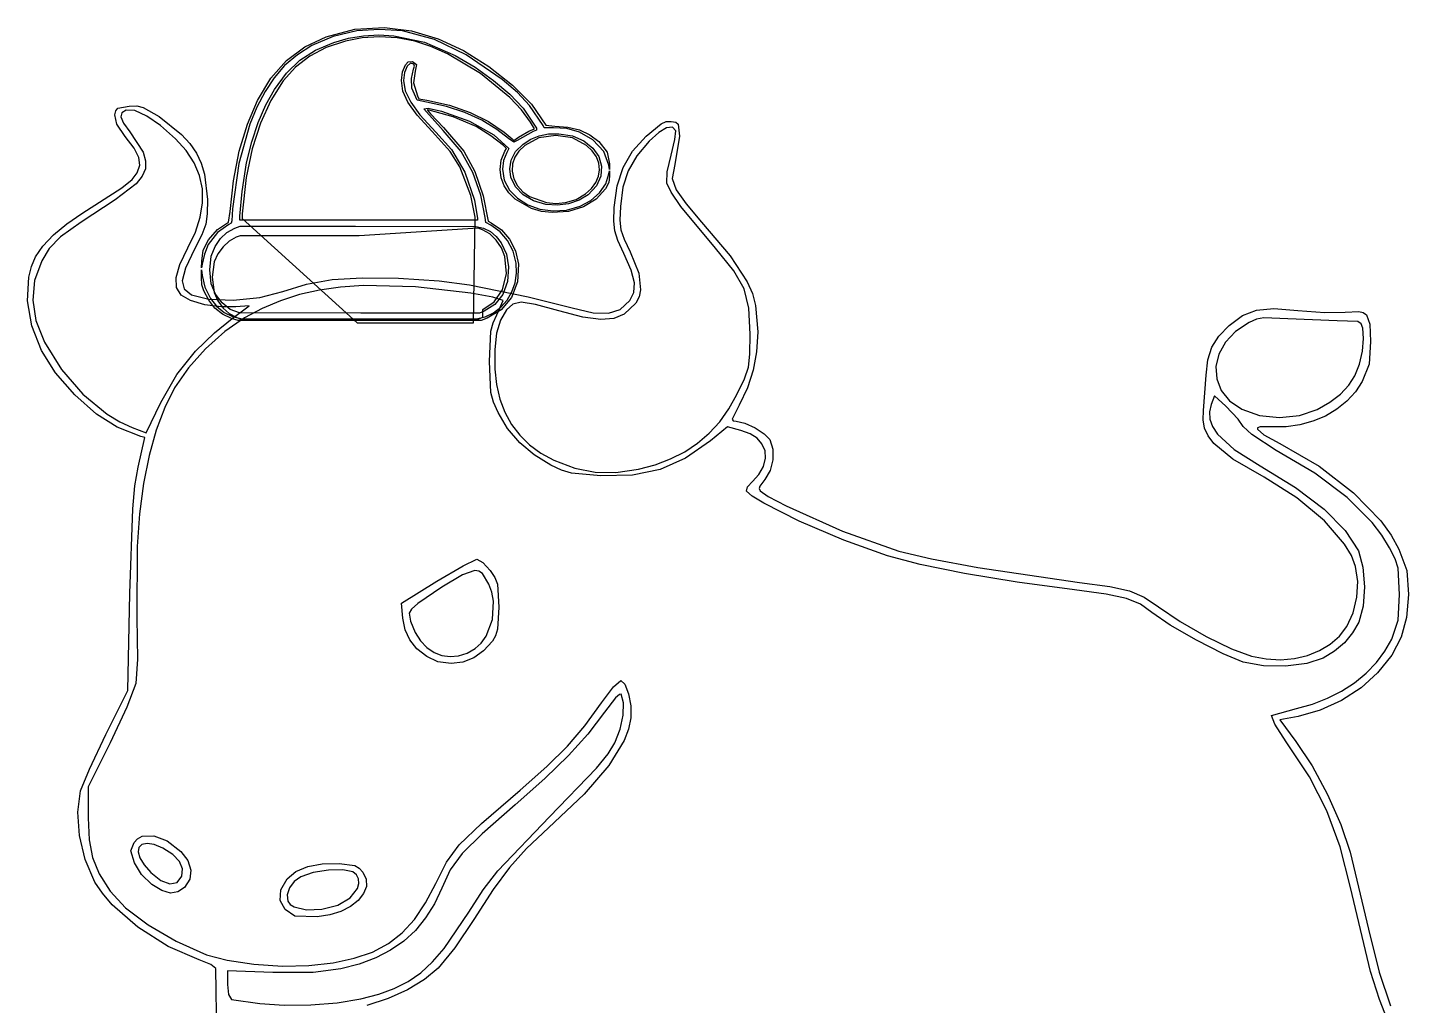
# Model space of a CAD drawing. Extents: x 8 to 137, y 0 to 151.
# Drawn here: x 7.6 to 134.7, y 61.4 to 151.4 of the extents above; entities that cross this region are included whole.
import ezdxf

# ---------------------------------------------------------------- set-up
doc = ezdxf.new("R2010")
doc.units = 0

msp = doc.modelspace()

# ---------------------------------------------------------------- linework, layer by layer
at = {"layer": 'Image'}
for p, q in [((37.689933, 151.2308), (40.432328, 151.382989)), ((40.432328, 151.382989), (42.895939, 151.102729)), ((33.085365, 149.601637), (35.060098, 150.5299)), ((35.703421, 150.561477), (33.7389, 149.750122)), ((36.817965, 150.138368), (35.055018, 149.549656)), ((35.060098, 150.5299), (37.689933, 151.2308)), ((37.86862, 151.096162), (35.703421, 150.561477)), ((35.740757, 150.01235), (37.111086, 150.399887)), ((38.370824, 150.449252), (36.817965, 150.138368)), ((37.111086, 150.399887), (38.495364, 150.633787)), ((39.967852, 151.207314), (37.86862, 151.096162)), ((39.958115, 150.538582), (38.370824, 150.449252)), ((38.495364, 150.633787), (39.890442, 150.714382)), ((39.890442, 150.714382), (41.293168, 150.642006)), ((41.596661, 150.444818), (39.958115, 150.538582)), ((42.06335, 151.0931), (39.967852, 151.207314)), ((41.293168, 150.642006), (44.108967, 150.039677)), ((43.206625, 150.126675), (41.596661, 150.444818)), ((45.036816, 150.290811), (42.06335, 151.0931)), ((42.895939, 151.102729), (45.350438, 150.365389)), ((44.682068, 149.647075), (43.206625, 150.126675)), ((47.9493, 148.887), (45.036816, 150.290811)), ((45.350438, 150.365389), (47.681765, 149.266462)), ((32.409449, 148.89344), (31.22335, 147.888532)), ((31.40121, 148.345865), (33.085365, 149.601637)), ((33.7389, 149.750122), (32.409449, 148.89344)), ((32.628735, 148.375466), (34.056714, 149.299001)), ((35.055018, 149.549656), (33.531745, 148.755204)), ((34.056714, 149.299001), (35.740757, 150.01235)), ((44.108967, 150.039677), (46.917557, 148.82947)), ((46.218159, 148.968082), (44.682068, 149.647075)), ((49.270321, 147.152814), (46.218159, 148.968082)), ((46.917557, 148.82947), (48.75552, 147.735553)), ((47.681765, 149.266462), (50.037581, 147.79402)), ((51.2632, 146.61025), (47.9493, 148.887)), ((29.960712, 146.7193), (31.40121, 148.345865)), ((31.22335, 147.888532), (30.269774, 146.772833)), ((32.218239, 147.73589), (31.084595, 146.472588)), ((31.393141, 147.19136), (32.628735, 148.375466)), ((33.531745, 148.755204), (32.218239, 147.73589)), ((42.067491, 147.300214), (42.339595, 147.962083)), ((42.502892, 147.82729), (42.272361, 147.262384)), ((42.339595, 147.962083), (42.609613, 148.245855)), ((42.807804, 148.108981), (42.502892, 147.82729)), ((42.609613, 148.245855), (42.985491, 148.274223)), ((43.122273, 148.004964), (42.807804, 148.108981)), ((42.897533, 146.71022), (43.082531, 147.559689)), ((42.985491, 148.274223), (43.367554, 148.00398)), ((43.082531, 147.559689), (43.188177, 147.850632)), ((43.188177, 147.850632), (43.122273, 148.004964)), ((43.367554, 148.00398), (43.236719, 147.362976)), ((48.75552, 147.735553), (50.456713, 146.526712)), ((50.037581, 147.79402), (52.201843, 146.099438)), ((28.716948, 144.67866), (29.960712, 146.7193)), ((30.269774, 146.772833), (29.415225, 145.499193)), ((31.084595, 146.472588), (29.94272, 144.685616)), ((30.286257, 145.6963), (31.393141, 147.19136)), ((41.990523, 146.511573), (42.067491, 147.300214)), ((42.118116, 145.522014), (41.990523, 146.511573)), ((42.272361, 147.262384), (42.181033, 146.516754)), ((42.181033, 146.516754), (42.320925, 145.568352)), ((42.944818, 145.814349), (42.897533, 146.71022)), ((43.236719, 147.362976), (43.091836, 146.303528)), ((43.091836, 146.303528), (43.448402, 145.112366)), ((51.959185, 144.962679), (49.270321, 147.152814)), ((50.456713, 146.526712), (51.958416, 145.25159)), ((52.657566, 145.402594), (51.2632, 146.61025)), ((29.415225, 145.499193), (28.660813, 144.070662)), ((29.485527, 144.265556), (30.286257, 145.6963)), ((42.565891, 144.516055), (42.118116, 145.522014)), ((42.320925, 145.568352), (42.831936, 144.534564)), ((43.419611, 144.697419), (42.944818, 145.814349)), ((43.448402, 145.112366), (43.590004, 144.831541)), ((51.958416, 145.25159), (53.197907, 143.95883)), ((52.201843, 146.099438), (53.958508, 144.334089)), ((53.7791, 144.227), (52.657566, 145.402594)), ((15.5783, 143.343), (15.662807, 143.733524)), ((15.662807, 143.733524), (15.857709, 143.966909)), ((15.857709, 143.966909), (16.90439, 144.163874)), ((16.635, 143.787), (16.219784, 143.550125)), ((17.432233, 143.740875), (16.635, 143.787)), ((16.90439, 144.163874), (17.596765, 144.170422)), ((18.522163, 143.2485), (17.432233, 143.740875)), ((17.596765, 144.170422), (18.194031, 144.046085)), ((18.194031, 144.046085), (19.65132, 143.215548)), ((27.792274, 142.511862), (28.716948, 144.67866)), ((28.660813, 144.070662), (28.007647, 142.490287)), ((28.783981, 142.64539), (29.485527, 144.265556)), ((29.94272, 144.685616), (28.99141, 142.597568)), ((43.426858, 143.338507), (42.565891, 144.516055)), ((42.831936, 144.534564), (43.674542, 143.361994)), ((44.301775, 144.535269), (43.419611, 144.697419)), ((43.590004, 144.831541), (44.32294, 144.703492)), ((44.054768, 143.908954), (44.434845, 143.962709)), ((45.821478, 141.921154), (44.054768, 143.908954)), ((46.114134, 144.129346), (44.301775, 144.535269)), ((44.32294, 144.703492), (46.403394, 144.232125)), ((44.548147, 143.782201), (44.340863, 143.820745)), ((44.340863, 143.820745), (44.652938, 143.459685)), ((44.434845, 143.962709), (45.666488, 143.690831)), ((46.754037, 143.1706), (44.548147, 143.782201)), ((47.814333, 143.568126), (46.114134, 144.129346)), ((46.403394, 144.232125), (48.296382, 143.580699)), ((53.041154, 143.815101), (51.959185, 144.962679)), ((53.880825, 142.679485), (53.041154, 143.815101)), ((53.197907, 143.95883), (54.421207, 142.12071)), ((55.038173, 142.371797), (53.7791, 144.227)), ((53.958508, 144.334089), (55.265328, 142.396329)), ((15.760438, 142.49), (15.5783, 143.343)), ((16.5269, 141.373), (15.760438, 142.49)), ((16.219784, 143.550125), (16.13155, 143.17075)), ((16.13155, 143.17075), (16.378641, 142.599)), ((16.378641, 142.599), (16.9694, 141.785)), ((19.804111, 142.368375), (18.522163, 143.2485)), ((19.65132, 143.215548), (21.734344, 141.549353)), ((28.007647, 142.490287), (27.009491, 138.886203)), ((27.048397, 140.00806), (27.792274, 142.511862)), ((28.190736, 140.859782), (28.783981, 142.64539)), ((28.99141, 142.597568), (28.236345, 140.223297)), ((44.794033, 141.834183), (43.426858, 143.338507)), ((43.674542, 143.361994), (45.154156, 141.757104)), ((44.652938, 143.459685), (45.861208, 142.179345)), ((45.666488, 143.690831), (48.257176, 142.779615)), ((48.876077, 142.277331), (46.754037, 143.1706)), ((49.37568, 142.861981), (47.814333, 143.568126)), ((48.257176, 142.779615), (50.492748, 141.514021)), ((48.296382, 143.580699), (49.983102, 142.756958)), ((50.771485, 142.021279), (49.37568, 142.861981)), ((49.983102, 142.756958), (51.44475, 141.768652)), ((54.223869, 142.071579), (53.880825, 142.679485)), ((64.519307, 141.398825), (65.890358, 142.52658)), ((65.890358, 142.52658), (66.371832, 142.730043)), ((66.371832, 142.730043), (66.818737, 142.752985)), ((66.818737, 142.752985), (67.242214, 142.671619)), ((67.242214, 142.671619), (67.472253, 142.484784)), ((67.472253, 142.484784), (67.575038, 141.393945)), ((17.365478, 140.280625), (16.5269, 141.373)), ((16.9694, 141.785), (18.186323, 139.915188)), ((21.1774, 141.159), (19.804111, 142.368375)), ((22.15153, 140.068945), (21.1774, 141.159)), ((21.734344, 141.549353), (22.500193, 140.712014)), ((46.476336, 139.983354), (44.794033, 141.834183)), ((45.154156, 141.757104), (46.602646, 140.172884)), ((47.489923, 139.984224), (45.821478, 141.921154)), ((45.861208, 142.179345), (47.729888, 140.019995)), ((50.223215, 141.431362), (48.876077, 142.277331)), ((51.364137, 140.526831), (50.223215, 141.431362)), ((50.492748, 141.514021), (51.872678, 140.269561)), ((51.838085, 141.182446), (50.771485, 142.021279)), ((51.44475, 141.768652), (52.170563, 141.157744)), ((52.319897, 140.82894), (51.838085, 141.182446)), ((52.170563, 141.157744), (52.32861, 140.998396)), ((52.32861, 140.998396), (52.765193, 141.313269)), ((54.10951, 141.813302), (52.65179, 141.006938)), ((52.765193, 141.313269), (53.69884, 141.841441)), ((54.645763, 141.239432), (53.337006, 140.535064)), ((53.69884, 141.841441), (54.223869, 142.071579)), ((53.906629, 141.125405), (54.669358, 141.434094)), ((54.40546, 141.953423), (54.10951, 141.813302)), ((54.421207, 142.12071), (54.40546, 141.953423)), ((56.187266, 141.464569), (54.645763, 141.239432)), ((54.669358, 141.434094), (55.513508, 141.596152)), ((55.124432, 142.162043), (55.038173, 142.371797)), ((55.987735, 142.170707), (55.124432, 142.162043)), ((55.265328, 142.396329), (56.101699, 142.322999)), ((55.513508, 141.596152), (56.465663, 141.619367)), ((57.219857, 142.10111), (55.987735, 142.170707)), ((56.101699, 142.322999), (57.3041, 142.235046)), ((57.727632, 141.239789), (56.187266, 141.464569)), ((56.465663, 141.619367), (57.729259, 141.415746)), ((58.362995, 141.759648), (57.219857, 142.10111)), ((57.3041, 142.235046), (58.374888, 141.969841)), ((59.033656, 140.53808), (57.727632, 141.239789)), ((57.729259, 141.415746), (58.782463, 140.958744)), ((59.617525, 141.060891), (58.362995, 141.759648)), ((58.374888, 141.969841), (59.319794, 141.525368)), ((59.319794, 141.525368), (60.144549, 140.899609)), ((63.263752, 140.005076), (64.519307, 141.398825)), ((65.685257, 141.721318), (64.803083, 140.929073)), ((66.402657, 142.15173), (65.685257, 141.721318)), ((66.9301, 142.210416), (66.402657, 142.15173)), ((67.242403, 141.88748), (66.9301, 142.210416)), ((67.575038, 141.393945), (67.161854, 138.776385)), ((67.171653, 141.084864), (67.242403, 141.88748)), ((17.804775, 139.4395), (17.365478, 140.280625)), ((18.186323, 139.915188), (18.420722, 139.124867)), ((22.88753, 138.936375), (22.15153, 140.068945)), ((22.500193, 140.712014), (23.099926, 139.84153)), ((26.514118, 137.285033), (27.048397, 140.00806)), ((28.236345, 140.223297), (27.683205, 137.577658)), ((27.714907, 138.93271), (28.190736, 140.859782)), ((47.345203, 138.565763), (46.476336, 139.983354)), ((46.602646, 140.172884), (47.814589, 138.07057)), ((48.559238, 138.037094), (47.489923, 139.984224)), ((47.729888, 140.019995), (48.747882, 138.138077)), ((51.178677, 139.194265), (51.496954, 139.997186)), ((51.642346, 140.253233), (51.364137, 140.526831)), ((51.691771, 139.902459), (51.374867, 139.165456)), ((51.496954, 139.997186), (51.642346, 140.253233)), ((51.872678, 140.269561), (51.691771, 139.902459)), ((52.092313, 139.186353), (52.482023, 139.968643)), ((52.65179, 141.006938), (52.319897, 140.82894)), ((52.794809, 140.022859), (52.422679, 139.457866)), ((52.482023, 139.968643), (53.198733, 140.662293)), ((53.337006, 140.535064), (52.794809, 140.022859)), ((53.198733, 140.662293), (53.906629, 141.125405)), ((58.782463, 140.958744), (59.598443, 140.303859)), ((59.559289, 140.039247), (59.033656, 140.53808)), ((59.930814, 139.488781), (59.559289, 140.039247)), ((59.598443, 140.303859), (60.150366, 139.50659)), ((60.632321, 139.980064), (59.617525, 141.060891)), ((60.144549, 140.899609), (60.925288, 139.906555)), ((61.088205, 138.732081), (60.632321, 139.980064)), ((60.925288, 139.906555), (61.155619, 138.852359)), ((62.38746, 138.516966), (63.263752, 140.005076)), ((64.803083, 140.929073), (63.64633, 139.581231)), ((66.813434, 139.65056), (67.171653, 141.084864)), ((17.6485, 138.025), (17.885534, 138.728125)), ((17.885534, 138.728125), (17.804775, 139.4395)), ((18.420722, 139.124867), (18.397862, 138.3945)), ((23.385636, 137.75918), (22.88753, 138.936375)), ((23.099926, 139.84153), (23.546787, 138.915163)), ((23.546787, 138.915163), (23.85402, 137.910175)), ((27.009491, 138.886203), (26.42963, 134.711332)), ((27.30028, 136.303585), (27.714907, 138.93271)), ((51.061389, 138.329876), (51.178677, 139.194265)), ((51.374867, 139.165456), (51.272369, 138.358599)), ((51.954142, 138.399487), (52.092313, 139.186353)), ((52.219977, 138.838772), (52.186066, 138.164264)), ((52.422679, 139.457866), (52.219977, 138.838772)), ((60.148587, 138.904325), (59.930814, 139.488781)), ((60.212965, 138.303526), (60.148587, 138.904325)), ((60.150366, 139.50659), (60.411398, 138.622436)), ((60.411398, 138.622436), (60.354706, 137.706895)), ((61.1456, 138.329897), (61.088205, 138.732081)), ((61.155619, 138.852359), (61.1456, 138.329897)), ((63.64633, 139.581231), (62.853609, 138.209208)), ((66.465832, 138.115621), (66.813434, 139.65056)), ((67.161854, 138.776385), (66.911485, 137.48785)), ((16.239825, 136.62475), (17.166266, 137.398844)), ((17.166266, 137.398844), (17.6485, 138.025)), ((18.111833, 137.696758), (17.55672, 137.004312)), ((18.397862, 138.3945), (18.111833, 137.696758)), ((23.646088, 136.53525), (23.385636, 137.75918)), ((23.85402, 137.910175), (24.10258, 135.573378)), ((27.683205, 137.577658), (27.313603, 134.235778)), ((48.360343, 135.945063), (47.345203, 138.565763)), ((47.814589, 138.07057), (48.696606, 135.514154)), ((49.278377, 135.957283), (48.559238, 138.037094)), ((48.747882, 138.138077), (49.512588, 135.888045)), ((51.156328, 137.554921), (51.061389, 138.329876)), ((51.429722, 136.830974), (51.156328, 137.554921)), ((51.272369, 138.358599), (51.441666, 137.337145)), ((52.05215, 137.605553), (51.954142, 138.399487)), ((52.471123, 136.73853), (52.05215, 137.605553)), ((52.186066, 138.164264), (52.337744, 137.464924)), ((52.337744, 137.464924), (52.671766, 136.832917)), ((59.882965, 137.123478), (60.124305, 137.704029)), ((60.354706, 137.706895), (59.953459, 136.815465)), ((60.124305, 137.704029), (60.212965, 138.303526)), ((60.795226, 137.01644), (61.090939, 137.933949)), ((61.141166, 137.720836), (61.084443, 137.117066)), ((61.090939, 137.933949), (61.143049, 138.189208)), ((61.143049, 138.189208), (61.141166, 137.720836)), ((61.843402, 136.829344), (62.38746, 138.516966)), ((62.853609, 138.209208), (62.37172, 136.692427)), ((66.42375, 137.07615), (66.465832, 138.115621)), ((66.911485, 137.48785), (67.290598, 136.454375)), ((12.5561, 134.266), (16.239825, 136.62475)), ((17.55672, 137.004312), (15.6156, 135.526)), ((23.669122, 135.262477), (23.646088, 136.53525)), ((26.218238, 134.46056), (26.514118, 137.285033)), ((27.0914, 134.036), (27.30028, 136.303585)), ((51.864438, 136.172236), (51.429722, 136.830974)), ((51.441666, 137.337145), (51.927838, 136.433157)), ((52.443341, 135.592911), (51.864438, 136.172236)), ((51.927838, 136.433157), (52.676079, 135.672801)), ((53.187831, 136.002325), (52.471123, 136.73853)), ((52.671766, 136.832917), (53.162888, 136.28306)), ((53.162888, 136.28306), (53.785869, 135.830171)), ((58.0595, 135.57691), (58.94367, 136.0898)), ((58.94367, 136.0898), (59.489301, 136.57952)), ((59.953459, 136.815465), (59.180823, 136.003647)), ((59.430988, 135.482077), (60.230635, 136.18647)), ((59.489301, 136.57952), (59.882965, 137.123478)), ((60.766889, 136.544266), (59.906936, 135.581748)), ((60.230635, 136.18647), (60.795226, 137.01644)), ((61.084443, 137.117066), (60.766889, 136.544266)), ((61.584547, 134.837055), (61.843402, 136.829344)), ((62.37172, 136.692427), (62.147463, 134.910313)), ((66.828449, 136.23562), (66.42375, 137.07615)), ((67.725456, 134.934148), (66.828449, 136.23562)), ((67.290598, 136.454375), (68.190013, 135.179049)), ((15.6156, 135.526), (12.47075, 133.486031)), ((23.454977, 133.93875), (23.669122, 135.262477)), ((24.10258, 135.573378), (24.090377, 134.245399)), ((48.775, 133.941133), (48.360343, 135.945063)), ((48.696606, 135.514154), (48.99634, 133.809234)), ((49.699218, 133.899244), (49.278377, 135.957283)), ((49.512588, 135.888045), (49.955073, 133.581895)), ((53.965171, 134.729311), (52.443341, 135.592911)), ((52.676079, 135.672801), (53.631583, 135.082243)), ((54.139997, 135.4452), (53.187831, 136.002325)), ((53.631583, 135.082243), (54.739543, 134.687648)), ((53.785869, 135.830171), (55.326434, 135.274572)), ((55.26534, 135.115423), (54.139997, 135.4452)), ((55.265343, 135.11543), (55.26534, 135.115423)), ((56.33776, 135.040398), (55.265343, 135.11543)), ((55.326434, 135.274572), (56.193532, 135.201497)), ((56.193532, 135.201497), (57.091516, 135.284664)), ((57.376315, 135.16989), (56.33776, 135.040398)), ((57.09151, 135.284656), (58.0595, 135.57691)), ((57.091516, 135.284664), (57.09151, 135.284656)), ((57.193612, 134.59101), (58.430109, 134.941299)), ((58.338255, 135.494206), (57.376315, 135.16989)), ((58.752414, 134.873631), (57.377943, 134.453214)), ((59.180823, 136.003647), (58.338255, 135.494206)), ((58.430109, 134.941299), (59.430988, 135.482077)), ((59.906936, 135.581748), (58.752414, 134.873631)), ((61.5347, 133.576134), (61.584547, 134.837055)), ((62.147463, 134.910313), (62.102635, 133.671564)), ((70.89827, 131.07988), (67.725456, 134.934148)), ((68.190013, 135.179049), (69.615518, 133.481215)), ((11.176995, 133.336766), (12.5561, 134.266)), ((23.00389, 132.561961), (23.454977, 133.93875)), ((24.090377, 134.245399), (23.952861, 133.280718)), ((26.040588, 133.46813), (26.218238, 134.46056)), ((26.353777, 133.587182), (26.305096, 133.396052)), ((26.42963, 134.711332), (26.353777, 133.587182)), ((27.0914, 133.647), (27.0914, 134.036)), ((38.0438, 133.647), (27.0914, 133.647)), ((27.313603, 134.235778), (27.312643, 133.819231)), ((27.312643, 133.819231), (37.8965, 124.222)), ((48.9963, 133.647), (38.0438, 133.647)), ((48.6277, 124.222), (48.775, 133.941133)), ((48.99634, 133.809234), (48.9963, 133.647)), ((49.751115, 133.432995), (49.699218, 133.899244)), ((49.955073, 133.581895), (50.231653, 133.411757)), ((54.87383, 134.473441), (53.965171, 134.729311)), ((54.739543, 134.687648), (55.945155, 134.515181)), ((55.858139, 134.353796), (54.87383, 134.473441)), ((57.377943, 134.453214), (55.858139, 134.353796)), ((55.945155, 134.515181), (57.193612, 134.59101)), ((61.619781, 132.67061), (61.5347, 133.576134)), ((62.102635, 133.671564), (62.19061, 132.779132)), ((8.945408, 131.262672), (9.942714, 132.307125)), ((9.942714, 132.307125), (11.176995, 133.336766)), ((12.47075, 133.486031), (10.587501, 132.11375)), ((22.3161, 131.13), (23.00389, 132.561961)), ((23.597203, 132.316202), (22.93057, 130.988718)), ((23.952861, 133.280718), (23.597203, 132.316202)), ((25.031824, 132.512219), (24.1894, 131.42801)), ((24.204148, 131.85986), (25.033377, 132.795173)), ((26.0772, 133.25914), (25.031824, 132.512219)), ((25.033377, 132.795173), (26.040588, 133.46813)), ((25.300071, 131.974164), (25.913351, 132.536221)), ((25.913351, 132.536221), (26.648839, 132.922504)), ((26.305096, 133.396052), (26.0772, 133.25914)), ((26.648839, 132.922504), (27.1282, 133.101)), ((27.1282, 133.101), (37.7488, 133.118)), ((37.7488, 133.118), (48.8355, 133.078091)), ((49.033096, 132.928997), (38.0807, 132.228)), ((48.8355, 133.078091), (49.547206, 132.917877)), ((49.445832, 132.771097), (49.033096, 132.928997)), ((50.115554, 132.395339), (49.445832, 132.771097)), ((49.547206, 132.917877), (50.16745, 132.616383)), ((50.220103, 133.192793), (49.751115, 133.432995)), ((50.707238, 131.830047), (50.115554, 132.395339)), ((50.16745, 132.616383), (50.704879, 132.168008)), ((51.067695, 132.60141), (50.220103, 133.192793)), ((50.231653, 133.411757), (51.182046, 132.781972)), ((51.756192, 131.795678), (51.067695, 132.60141)), ((51.182046, 132.781972), (51.94472, 131.901247)), ((61.91016, 131.784713), (61.619781, 132.67061)), ((62.19061, 132.779132), (62.481077, 131.908328)), ((69.615518, 133.481215), (72.255912, 130.382528)), ((8.27723, 130.289), (8.945408, 131.262672)), ((9.52891, 131.047094), (8.85803, 129.924)), ((10.587501, 132.11375), (9.52891, 131.047094)), ((21.568677, 129.592203), (22.3161, 131.13)), ((22.93057, 130.988718), (22.090886, 129.241204)), ((23.707677, 130.900166), (24.204148, 131.85986)), ((24.1894, 131.42801), (23.828155, 130.54692)), ((24.457819, 130.343534), (24.81342, 131.241535)), ((24.81342, 131.241535), (25.300071, 131.974164)), ((25.551779, 131.221706), (25.072659, 130.568264)), ((26.124635, 131.739813), (25.551779, 131.221706)), ((26.759431, 132.087177), (26.124635, 131.739813)), ((27.1282, 132.228), (26.759431, 132.087177)), ((38.0807, 132.228), (27.1282, 132.228)), ((50.704879, 132.168008), (51.16814, 131.567151)), ((51.184478, 131.1187), (50.707238, 131.830047)), ((51.16814, 131.567151), (51.668271, 130.529655)), ((51.510872, 130.304777), (51.184478, 131.1187)), ((52.257162, 130.818219), (51.756192, 131.795678)), ((51.94472, 131.901247), (52.480755, 130.828133)), ((62.47621, 130.582675), (61.91016, 131.784713)), ((62.481077, 131.908328), (63.043721, 130.734463)), ((72.588974, 129.012715), (70.89827, 131.07988)), ((7.904657, 129.394721), (8.27723, 130.289)), ((8.85803, 129.924), (8.199335, 128.111274)), ((23.576423, 129.282572), (23.582761, 129.884147)), ((23.582761, 129.884147), (23.5828, 129.884)), ((23.5828, 129.884), (23.707677, 130.900166)), ((23.828155, 130.54692), (23.623515, 129.60161)), ((24.338192, 129.084372), (24.457819, 130.343534)), ((24.719071, 129.814897), (24.541643, 128.408081)), ((25.072659, 130.568264), (24.719071, 129.814897)), ((51.655051, 128.758193), (51.510872, 130.304777)), ((51.668271, 130.529655), (51.853, 129.356251)), ((52.542173, 129.711653), (52.257162, 130.818219)), ((52.480755, 130.828133), (52.751233, 129.621187)), ((52.58236, 128.78822), (52.542173, 129.711653)), ((63.137258, 129.073595), (62.47621, 130.582675)), ((63.043721, 130.734463), (63.832847, 128.791185)), ((72.255912, 130.382528), (73.830665, 127.992277)), ((7.660252, 128.406891), (7.904657, 129.394721)), ((21.223188, 128.387125), (21.568677, 129.592203)), ((22.090886, 129.241204), (21.772726, 128.09059)), ((23.5617, 128.381), (23.57221, 129.07964)), ((23.57221, 129.07964), (23.628013, 128.562547)), ((23.623515, 129.60161), (23.576423, 129.282572)), ((23.628013, 128.562547), (23.871705, 127.492043)), ((24.458412, 127.815524), (24.338192, 129.084372)), ((51.286432, 127.246737), (51.655051, 128.758193)), ((51.853, 129.356251), (51.747463, 128.001736)), ((52.444592, 127.896944), (52.58236, 128.78822)), ((52.751233, 129.621187), (52.669317, 127.992642)), ((63.437846, 127.907756), (63.137258, 129.073595)), ((63.832847, 128.791185), (64.009493, 127.245093)), ((73.551256, 127.333332), (72.588974, 129.012715)), ((7.550903, 126.231625), (7.660252, 128.406891)), ((8.199335, 128.111274), (8.018129, 126.299688)), ((21.27158, 127.456734), (21.223188, 128.387125)), ((21.7058, 126.743), (21.27158, 127.456734)), ((21.772726, 128.09059), (21.962933, 127.341538)), ((21.962933, 127.341538), (22.648348, 126.798708)), ((23.587962, 127.711875), (23.5617, 128.381)), ((23.7682, 127.165), (23.587962, 127.711875)), ((23.871705, 127.492043), (24.380703, 126.466017)), ((24.869901, 126.841564), (24.458412, 127.815524)), ((24.541643, 128.408081), (24.718281, 126.999617)), ((31.044448, 127.082583), (33.243315, 127.7777)), ((34.419176, 127.225059), (32.579197, 126.809323)), ((33.243315, 127.7777), (35.603225, 128.196908)), ((36.381848, 127.500414), (34.419176, 127.225059)), ((35.603225, 128.196908), (38.353297, 128.366613)), ((38.493019, 127.640078), (36.381848, 127.500414)), ((38.353297, 128.366613), (41.722648, 128.313223)), ((43.264077, 127.53109), (38.493019, 127.640078)), ((41.722648, 128.313223), (45.466518, 128.063561)), ((48.374391, 126.940326), (43.264077, 127.53109)), ((45.466518, 128.063561), (48.259988, 127.721416)), ((48.259988, 127.721416), (53.647292, 126.599325)), ((50.514707, 126.136254), (51.286432, 127.246737)), ((51.747463, 128.001736), (51.310162, 126.82661)), ((52.669317, 127.992642), (52.125639, 126.552094)), ((52.146107, 127.061815), (52.444592, 127.896944)), ((63.388516, 126.998095), (63.437846, 127.907756)), ((64.009493, 127.245093), (63.865619, 126.594828)), ((73.983296, 125.549501), (73.551256, 127.333332)), ((73.830665, 127.992277), (74.296984, 126.909293)), ((7.939092, 123.925297), (7.550903, 126.231625)), ((8.018129, 126.299688), (8.316292, 124.430063)), ((22.559195, 126.258047), (21.7058, 126.743)), ((23.882513, 125.879125), (22.559195, 126.258047)), ((22.648348, 126.798708), (24.235909, 126.380421)), ((24.228778, 126.288875), (23.7682, 127.165)), ((24.8081, 125.5725), (24.228778, 126.288875)), ((24.235909, 126.380421), (26.491745, 126.299371)), ((24.380703, 126.466017), (24.953748, 125.738081)), ((24.718281, 126.999617), (25.074522, 126.226458)), ((25.470954, 126.037964), (24.869901, 126.841564)), ((25.074522, 126.226458), (25.5476, 125.573341)), ((26.213612, 125.454241), (25.470954, 126.037964)), ((26.491745, 126.299371), (28.924909, 126.538958)), ((28.924909, 126.538958), (31.044448, 127.082583)), ((30.836108, 126.248516), (29.164103, 125.537948)), ((32.579197, 126.809323), (30.836108, 126.248516)), ((50.388363, 126.572712), (48.374391, 126.940326)), ((49.475612, 125.427937), (50.514707, 126.136254)), ((50.577609, 125.896582), (49.58632, 125.277361)), ((51.344037, 126.26614), (50.388363, 126.572712)), ((51.310162, 126.82661), (50.577609, 125.896582)), ((50.779593, 124.95073), (51.344037, 126.26614)), ((51.135935, 125.655953), (51.704142, 126.306821)), ((52.125639, 126.552094), (51.17728, 125.398778)), ((52.227908, 125.938536), (51.668054, 125.411206)), ((51.704142, 126.306821), (52.146107, 127.061815)), ((53.005609, 126.101716), (52.227908, 125.938536)), ((54.317145, 125.894011), (53.005609, 126.101716)), ((53.647292, 126.599325), (57.708318, 125.590516)), ((62.123375, 125.453076), (62.999808, 126.257545)), ((63.565606, 126.012464), (62.493134, 125.009573)), ((62.999808, 126.257545), (63.388516, 126.998095)), ((63.865619, 126.594828), (63.565606, 126.012464)), ((74.296984, 126.909293), (74.591164, 125.819191)), ((25.371823, 125.669891), (23.882513, 125.879125)), ((25.504722, 125.017375), (24.8081, 125.5725)), ((24.953748, 125.738081), (25.643947, 125.173035)), ((26.7232, 125.694), (25.371823, 125.669891)), ((26.3172, 124.625), (25.504722, 125.017375)), ((25.5476, 125.573341), (26.116309, 125.063929)), ((25.643947, 125.173035), (26.435506, 124.781076)), ((27.537377, 124.67293), (25.719603, 123.413924)), ((26.116309, 125.063929), (26.759441, 124.721887)), ((27.049912, 125.139914), (26.213612, 125.454241)), ((26.9441, 124.439), (26.3172, 124.625)), ((26.3928, 124.617), (27.94, 125.772)), ((26.435506, 124.781076), (27.312633, 124.572407)), ((27.94, 125.772), (26.7232, 125.694)), ((26.759441, 124.721887), (27.201964, 124.557264)), ((27.049974, 125.14041), (27.049912, 125.139914)), ((38.228274, 125.106785), (27.049974, 125.14041)), ((29.164103, 125.537948), (27.537377, 124.67293)), ((49.180674, 125.115644), (38.228274, 125.106785)), ((48.846233, 124.567993), (49.689743, 124.762549)), ((49.106764, 124.586513), (49.475535, 124.726939)), ((49.58632, 125.277361), (49.180674, 125.115644)), ((49.881323, 124.631927), (49.328168, 124.425822)), ((49.475535, 124.726939), (49.475612, 125.427937)), ((49.689743, 124.762549), (50.458723, 125.133199)), ((51.17728, 125.398778), (49.881323, 124.631927)), ((50.414591, 124.217953), (50.779593, 124.95073)), ((50.458723, 125.133199), (51.135935, 125.655953)), ((51.668054, 125.411206), (51.104272, 124.452979)), ((56.478504, 125.308687), (54.317145, 125.894011)), ((58.698577, 124.739264), (56.478504, 125.308687)), ((57.708318, 125.590516), (59.638359, 125.139822)), ((60.336087, 124.504824), (58.698577, 124.739264)), ((59.638359, 125.139822), (61.056468, 125.087255)), ((61.056468, 125.087255), (62.123375, 125.453076)), ((62.493134, 125.009573), (61.548463, 124.597536)), ((74.08327, 123.16899), (73.983296, 125.549501)), ((74.591164, 125.819191), (74.7888, 123.372)), ((118.21514, 123.97099), (119.429182, 124.885796)), ((119.429182, 124.885796), (120.715892, 125.38384)), ((120.715892, 125.38384), (122.33473, 125.521929)), ((121.399003, 124.681277), (120.731066, 124.535811)), ((123.603617, 124.574157), (121.399003, 124.681277)), ((122.33473, 125.521929), (124.54515, 125.35687)), ((124.54515, 125.35687), (127.011516, 125.176055)), ((127.011516, 125.176055), (128.89982, 125.205383)), ((128.89982, 125.205383), (130.148363, 125.266624)), ((130.148363, 125.266624), (130.558894, 125.167107)), ((130.558894, 125.167107), (130.852231, 124.951306)), ((130.852231, 124.951306), (131.163229, 124.082275)), ((8.81473, 121.65), (7.939092, 123.925297)), ((8.316292, 124.430063), (9.095704, 122.44322)), ((25.719603, 123.413924), (23.948432, 121.829324)), ((24.760362, 123.292375), (26.3928, 124.617)), ((38.228168, 124.418916), (26.944068, 124.439131)), ((26.944068, 124.439131), (26.9441, 124.439)), ((27.201964, 124.557264), (38.154364, 124.571889)), ((27.312633, 124.572407), (48.846233, 124.567993)), ((37.8965, 124.222), (48.6277, 124.222)), ((38.154364, 124.571889), (49.106764, 124.586513)), ((49.328168, 124.425822), (38.228168, 124.418916)), ((50.0944, 120.65), (50.207716, 123.438874)), ((50.207716, 123.438874), (50.414591, 124.217953)), ((51.104272, 124.452979), (50.740077, 123.247106)), ((61.548463, 124.597536), (60.336087, 124.504824)), ((74.7888, 123.372), (74.686547, 121.554583)), ((117.247085, 122.969662), (118.21514, 123.97099)), ((118.789094, 123.407119), (117.861256, 122.424785)), ((120.040787, 124.227294), (118.789094, 123.407119)), ((120.731066, 124.535811), (120.040787, 124.227294)), ((128.169977, 124.39034), (123.603617, 124.574157)), ((130.063221, 124.34302), (128.169977, 124.39034)), ((130.36609, 124.132331), (130.063221, 124.34302)), ((130.511147, 123.71916), (130.36609, 124.132331)), ((130.593136, 122.783118), (130.511147, 123.71916)), ((131.163229, 124.082275), (131.23316, 122.482373)), ((9.095704, 122.44322), (10.657245, 119.908423)), ((23.0083, 121.604), (24.760362, 123.292375)), ((50.740077, 123.247106), (50.568129, 121.75666)), ((74.063671, 121.328689), (74.08327, 123.16899)), ((116.612011, 121.962417), (117.247085, 122.969662)), ((117.861256, 122.424785), (117.262059, 121.336482)), ((130.480609, 121.614285), (130.593136, 122.783118)), ((131.23316, 122.482373), (131.089739, 120.421549)), ((10.126257, 119.616118), (8.81473, 121.65)), ((21.280398, 119.468137), (23.0083, 121.604)), ((23.948432, 121.829324), (22.359556, 120.054784)), ((23.0083, 121.604), (23.0083, 121.604)), ((50.568129, 121.75666), (50.581084, 119.944716)), ((73.930788, 120.131866), (74.063671, 121.328689)), ((74.686547, 121.554583), (74.372873, 119.852005)), ((116.08573, 119.38026), (116.24615, 120.811776)), ((116.24615, 120.811776), (116.612011, 121.962417)), ((117.262059, 121.336482), (116.996289, 120.198403)), ((130.204862, 120.40439), (130.480609, 121.614285)), ((11.914159, 117.57694), (10.126257, 119.616118)), ((10.657245, 119.908423), (12.645248, 117.634876)), ((22.359556, 120.054784), (21.088667, 118.22596)), ((50.219103, 117.784803), (50.0944, 120.65)), ((50.581084, 119.944716), (50.735912, 118.521222)), ((73.573493, 119.065433), (73.930788, 120.131866)), ((74.372873, 119.852005), (73.837402, 118.223572)), ((116.996289, 120.198403), (117.068733, 119.066739)), ((129.79719, 119.34516), (130.204862, 120.40439)), ((131.089739, 120.421549), (130.456714, 118.805093)), ((19.822784, 116.868098), (21.280398, 119.468137)), ((50.735912, 118.521222), (51.045908, 117.197707)), ((72.88066, 117.6163), (73.573493, 119.065433)), ((115.841667, 116.13471), (116.08573, 119.38026)), ((117.068733, 119.066739), (117.484176, 117.997684)), ((128.460079, 117.656645), (129.236907, 118.477323)), ((129.236907, 118.477323), (129.79719, 119.34516)), ((130.456714, 118.805093), (129.842114, 117.853646)), ((13.901125, 115.812174), (11.914159, 117.57694)), ((12.645248, 117.634876), (14.880554, 115.796991)), ((21.088667, 118.22596), (20.177719, 116.425584)), ((50.455451, 116.898304), (50.219103, 117.784803)), ((51.045908, 117.197707), (51.50841, 115.978266)), ((72.138556, 116.295344), (72.88066, 117.6163)), ((73.837402, 118.223572), (73.06976, 116.62859)), ((116.860446, 117.495517), (116.559476, 116.703908)), ((117.904586, 116.532894), (116.860446, 117.495517)), ((117.484176, 117.997684), (118.247405, 117.047428)), ((118.247405, 117.047428), (119.363206, 116.272164)), ((127.484259, 116.898935), (128.460079, 117.656645)), ((129.05581, 116.999373), (128.123538, 116.255216)), ((129.842114, 117.853646), (129.05581, 116.999373)), ((15.809844, 114.601524), (13.901125, 115.812174)), ((14.880554, 115.796991), (16.034958, 115.095926)), ((18.474624, 114.079268), (19.822784, 116.868098)), ((20.177719, 116.425584), (19.397091, 114.347343)), ((50.879326, 115.947424), (50.455451, 116.898304)), ((51.756503, 114.486525), (50.879326, 115.947424)), ((51.50841, 115.978266), (52.120756, 114.866994)), ((71.287397, 115.108753), (72.138556, 116.295344)), ((73.06976, 116.62859), (72.443957, 115.357985)), ((115.816391, 115.295992), (115.841667, 116.13471)), ((116.559476, 116.703908), (116.397745, 116.023246)), ((116.397745, 116.023246), (116.435168, 115.345152)), ((119.050196, 115.348174), (117.904586, 116.532894)), ((119.363206, 116.272164), (121.008363, 115.696607)), ((124.699901, 115.668951), (126.326996, 116.21999)), ((126.326996, 116.21999), (126.327, 116.22)), ((126.327, 116.22), (127.484259, 116.898935)), ((128.123538, 116.255216), (127.071034, 115.634119)), ((17.991644, 113.736039), (15.809844, 114.601524)), ((16.034958, 115.095926), (17.184004, 114.56918)), ((17.184004, 114.56918), (18.474624, 114.079268)), ((52.870091, 113.181108), (51.756503, 114.486525)), ((52.120756, 114.866994), (52.880286, 113.867984)), ((70.325869, 114.055532), (71.287397, 115.108753)), ((72.005266, 114.645028), (70.432006, 113.363458)), ((73.241796, 114.298823), (72.005266, 114.645028)), ((72.443957, 115.357985), (72.517515, 115.179767)), ((72.517515, 115.179767), (72.822074, 115.14692)), ((72.822074, 115.14692), (73.607997, 114.974829)), ((73.607997, 114.974829), (74.549745, 114.548369)), ((74.549745, 114.548369), (75.3992, 114.002259)), ((115.950075, 114.530099), (115.816391, 115.295992)), ((116.266605, 113.810775), (115.950075, 114.530099)), ((116.435168, 115.345152), (116.675875, 114.664442)), ((116.675875, 114.664442), (117.123996, 113.975936)), ((119.514921, 114.664276), (119.050196, 115.348174)), ((120.287428, 113.925992), (119.514921, 114.664276)), ((120.832507, 114.560031), (120.809544, 114.413816)), ((121.068798, 114.643524), (120.832507, 114.560031)), ((121.008363, 115.696607), (122.857142, 115.495013)), ((122.173414, 114.639203), (121.068798, 114.643524)), ((123.449488, 114.638625), (122.173414, 114.639203)), ((122.857142, 115.495013), (124.699901, 115.668951)), ((124.708273, 114.81288), (123.449488, 114.638625)), ((125.924034, 115.149026), (124.708273, 114.81288)), ((127.071034, 115.634119), (125.924034, 115.149026)), ((17.746703, 110.9136), (18.340714, 113.66526)), ((18.340714, 113.66526), (17.991644, 113.736039)), ((19.397091, 114.347343), (18.7498, 112.009639)), ((54.200241, 112.050957), (52.870091, 113.181108)), ((52.880286, 113.867984), (53.784336, 112.985331)), ((70.432006, 113.363458), (68.132912, 111.755859)), ((69.252654, 113.134684), (70.325869, 114.055532)), ((74.099583, 113.990523), (73.241796, 114.298823)), ((74.733782, 113.595816), (74.099583, 113.990523)), ((75.178581, 113.086049), (74.733782, 113.595816)), ((75.3992, 114.002259), (75.908244, 113.47122)), ((75.908244, 113.47122), (76.184818, 112.590222)), ((116.789864, 113.111763), (116.266605, 113.810775)), ((117.123996, 113.975936), (118.659002, 112.554802)), ((122.547126, 112.458684), (120.287428, 113.925992)), ((120.809544, 114.413816), (121.411553, 113.916349)), ((121.411553, 113.916349), (122.890724, 113.117393)), ((18.7498, 112.009639), (18.238864, 109.430875)), ((53.784336, 112.985331), (54.830246, 112.22313)), ((55.727106, 111.115854), (54.200241, 112.050957)), ((54.830246, 112.22313), (56.015354, 111.585476)), ((66.765898, 111.686123), (68.066436, 112.345214)), ((68.066436, 112.345214), (69.252654, 113.134684)), ((75.468166, 112.432563), (75.178581, 113.086049)), ((75.515098, 111.746893), (75.468166, 112.432563)), ((76.184818, 112.590222), (76.189536, 111.595208)), ((118.552113, 111.669647), (116.789864, 113.111763)), ((118.659002, 112.554802), (121.073226, 111.040288)), ((126.102008, 110.370874), (122.547126, 112.458684)), ((122.890724, 113.117393), (126.513302, 111.005173)), ((17.436909, 109.20458), (17.746703, 110.9136)), ((56.721359, 110.649493), (55.727106, 111.115854)), ((56.015354, 111.585476), (57.950733, 110.848509)), ((57.634008, 110.368482), (56.721359, 110.649493)), ((57.950733, 110.848509), (59.81166, 110.473443)), ((61.724744, 110.4468), (63.816594, 110.755103)), ((65.808376, 110.719938), (63.27018, 110.195292)), ((63.816594, 110.755103), (63.8166, 110.7551)), ((63.8166, 110.7551), (65.349725, 111.156418)), ((65.349725, 111.156418), (66.765898, 111.686123)), ((68.132912, 111.755859), (65.808376, 110.719938)), ((74.891501, 110.242626), (75.309353, 110.98429)), ((75.309353, 110.98429), (75.515098, 111.746893)), ((76.189536, 111.595208), (75.938549, 110.615669)), ((121.427897, 109.9937), (118.552113, 111.669647)), ((121.073226, 111.040288), (124.321936, 109.067555)), ((126.513302, 111.005173), (129.668386, 108.570623)), ((18.238864, 109.430875), (17.867302, 106.629453)), ((60.330106, 110.121518), (57.634008, 110.368482)), ((59.81166, 110.473443), (61.724744, 110.4468)), ((63.27018, 110.195292), (60.330106, 110.121518)), ((73.837855, 109.1083), (74.302116, 109.619773)), ((74.302116, 109.619773), (74.891501, 110.242626)), ((75.448008, 109.7811), (74.978581, 109.180561)), ((75.938549, 110.615669), (75.448008, 109.7811)), ((124.458485, 108.108111), (121.427897, 109.9937)), ((129.076308, 108.141619), (126.102008, 110.370874)), ((17.230939, 107.089921), (17.436909, 109.20458)), ((73.767906, 108.709426), (73.837855, 109.1083)), ((74.292447, 108.243511), (73.767906, 108.709426)), ((75.349132, 107.597902), (74.292447, 108.243511)), ((74.978581, 109.180561), (74.918471, 108.960137)), ((74.918471, 108.960137), (75.009957, 108.749731)), ((75.009957, 108.749731), (75.753302, 108.229338)), ((75.753302, 108.229338), (77.419778, 107.36011)), ((124.321936, 109.067555), (126.947325, 107.075405)), ((126.988382, 105.999011), (124.458485, 108.108111)), ((131.395717, 105.834597), (129.076308, 108.141619)), ((129.668386, 108.570623), (132.170315, 105.978708)), ((16.9743, 99.2944), (17.230939, 107.089921)), ((78.622642, 105.967708), (75.349132, 107.597902)), ((77.419778, 107.36011), (82.599851, 105.048056)), ((126.947325, 107.075405), (128.895912, 105.110114)), ((17.867302, 106.629453), (17.638132, 103.623775)), ((82.715859, 104.219061), (78.622642, 105.967708)), ((128.843078, 103.836416), (126.988382, 105.999011)), ((132.286616, 104.671822), (131.395717, 105.834597)), ((132.170315, 105.978708), (133.118326, 104.67529)), ((82.599851, 105.048056), (87.794578, 103.19447)), ((128.895912, 105.110114), (130.114216, 103.217958)), ((132.985926, 103.513484), (132.286616, 104.671822)), ((133.118326, 104.67529), (133.833424, 103.394393)), ((17.638132, 103.623775), (17.619037, 97.07326)), ((86.756206, 102.752176), (82.715859, 104.219061)), ((87.794578, 103.19447), (90.800641, 102.486319)), ((129.462693, 102.788187), (128.843078, 103.836416)), ((130.114216, 103.217958), (130.528162, 101.733919)), ((133.484958, 102.483741), (132.985926, 103.513484)), ((133.833424, 103.394393), (134.574313, 101.413393)), ((45.234867, 100.42076), (47.656421, 101.85172)), ((47.656421, 101.85172), (48.9204, 102.447)), ((48.9204, 102.447), (49.463145, 102.142569)), ((49.463145, 102.142569), (50.15058, 101.41064)), ((89.755191, 101.963495), (86.756206, 102.752176)), ((93.843349, 101.139078), (89.755191, 101.963495)), ((90.800641, 102.486319), (95.058159, 101.685177)), ((129.848067, 101.79034), (129.462693, 102.788187)), ((130.054886, 100.407998), (129.848067, 101.79034)), ((130.528162, 101.733919), (130.67102, 99.923718)), ((133.762986, 101.620003), (133.484958, 102.483741)), ((47.604077, 101.002384), (45.6889, 99.869147)), ((48.737103, 101.414238), (47.604077, 101.002384)), ((49.117086, 101.357009), (48.737103, 101.414238)), ((49.429661, 101.128268), (49.117086, 101.357009)), ((50.02343, 100.168034), (49.429661, 101.128268)), ((50.15058, 101.41064), (50.577112, 100.785105)), ((50.577112, 100.785105), (50.815168, 100.168327)), ((98.687161, 100.339562), (93.843349, 101.139078)), ((95.058159, 101.685177), (104.422078, 100.30826)), ((133.911352, 99.201394), (133.762986, 101.620003)), ((134.574313, 101.413393), (134.716787, 99.208173)), ((16.7922, 90.3564), (16.9743, 99.2944)), ((41.989007, 98.39458), (45.234867, 100.42076)), ((45.6889, 99.869147), (43.489809, 98.375002)), ((50.310801, 99.419543), (50.02343, 100.168034)), ((50.457697, 98.606381), (50.310801, 99.419543)), ((50.815168, 100.168327), (50.941053, 98.04467)), ((103.953106, 99.625586), (98.687161, 100.339562)), ((106.886913, 99.230116), (103.953106, 99.625586)), ((104.422078, 100.30826), (107.206692, 99.943815)), ((108.771053, 98.834686), (106.886913, 99.230116)), ((107.206692, 99.943815), (109.047193, 99.540817)), ((109.047193, 99.540817), (110.396129, 98.959621)), ((129.980344, 98.950145), (130.054886, 100.407998)), ((130.67102, 99.923718), (130.541551, 98.121497)), ((133.780281, 96.842306), (133.911352, 99.201394)), ((134.716787, 99.208173), (134.55276, 97.10365)), ((42.12175, 97.01308), (41.989007, 98.39458)), ((43.489809, 98.375002), (42.902676, 97.852675)), ((50.357925, 96.918969), (50.457697, 98.606381)), ((50.941053, 98.04467), (50.828484, 96.007322)), ((110.03224, 98.31517), (108.771053, 98.834686)), ((111.097186, 97.547436), (110.03224, 98.31517)), ((110.396129, 98.959621), (111.706048, 98.06058)), ((111.706048, 98.06058), (113.704166, 96.709167)), ((129.641041, 97.532139), (129.980344, 98.950145)), ((130.541551, 98.121497), (130.138516, 96.661398)), ((17.619037, 97.07326), (17.680679, 93.265833)), ((42.32962, 95.945843), (42.12175, 97.01308)), ((42.902676, 97.852675), (42.678, 97.496607)), ((42.678, 97.496607), (42.811361, 96.739133)), ((42.811361, 96.739133), (43.242444, 95.694507)), ((49.779825, 95.371641), (50.357925, 96.918969)), ((112.783989, 96.386486), (111.097186, 97.547436)), ((113.704166, 96.709167), (116.097768, 95.343167)), ((129.053578, 96.26934), (129.641041, 97.532139)), ((130.138516, 96.661398), (129.567609, 95.664527)), ((133.185838, 95.108514), (133.780281, 96.842306)), ((134.55276, 97.10365), (134.059466, 95.284987)), ((42.747142, 95.027843), (42.32962, 95.945843)), ((43.242444, 95.694507), (43.728716, 94.934705)), ((50.648365, 95.413818), (50.350659, 94.91826)), ((50.828484, 96.007322), (50.648365, 95.413818)), ((115.201527, 94.991613), (112.783989, 96.386486)), ((127.527858, 94.636771), (128.374441, 95.382846)), ((128.374441, 95.382846), (129.053578, 96.26934)), ((129.567609, 95.664527), (128.821017, 94.768035)), ((43.398032, 94.220791), (42.747142, 95.027843)), ((44.306, 93.4864), (43.398032, 94.220791)), ((43.728716, 94.934705), (44.314203, 94.329007)), ((44.314203, 94.329007), (44.978697, 93.882755)), ((48.02265, 93.799103), (48.779104, 94.230247)), ((48.779104, 94.230247), (48.77911, 94.230244)), ((48.77911, 94.230244), (49.328813, 94.733586)), ((49.328813, 94.733586), (49.779825, 95.371641)), ((50.350659, 94.91826), (49.544219, 94.025377)), ((117.6664, 93.734079), (115.201527, 94.991613)), ((116.097768, 95.343167), (118.435075, 94.202007)), ((118.435075, 94.202007), (120.264308, 93.52511)), ((126.537619, 94.038544), (127.527858, 94.636771)), ((128.821017, 94.768035), (127.914163, 93.987562)), ((132.558152, 93.98648), (133.185838, 95.108514)), ((134.059466, 95.284987), (133.186893, 93.624797)), ((17.680679, 93.265833), (17.511508, 91.00549)), ((44.30595, 93.486399), (44.306, 93.4864)), ((45.334596, 93.005285), (44.30595, 93.486399)), ((44.978697, 93.882755), (45.701995, 93.601296)), ((46.5666, 92.8514), (45.334596, 93.005285)), ((45.701995, 93.601296), (46.46389, 93.489971)), ((46.46389, 93.489971), (47.244177, 93.554126)), ((47.638282, 92.984368), (46.5666, 92.8514)), ((47.244177, 93.554126), (48.02265, 93.799103)), ((48.635457, 93.37822), (47.638282, 92.984368)), ((49.544219, 94.025377), (48.635457, 93.37822)), ((119.495206, 92.985146), (117.6664, 93.734079)), ((121.358144, 92.653687), (119.495206, 92.985146)), ((120.264308, 93.52511), (121.615947, 93.272675)), ((121.615947, 93.272675), (122.942889, 93.205229)), ((122.942889, 93.205229), (124.221343, 93.315344)), ((125.349503, 92.845257), (123.412153, 92.61198)), ((124.221343, 93.315344), (125.427517, 93.595592)), ((126.862466, 93.338748), (125.349503, 92.845257)), ((125.427517, 93.595592), (126.537619, 94.038544)), ((127.914163, 93.987562), (126.862466, 93.338748)), ((130.828949, 91.96719), (131.767694, 92.935856)), ((131.767694, 92.935856), (132.558152, 93.98648)), ((133.186893, 93.624797), (131.885027, 91.995693)), ((123.412153, 92.61198), (121.358144, 92.653687)), ((129.756397, 91.09103), (130.828949, 91.96719)), ((131.885027, 91.995693), (130.357893, 90.618672)), ((14.75786, 86.31224), (16.7922, 90.3564)), ((17.511508, 91.00549), (16.700566, 88.825744)), ((60.417483, 89.242165), (61.517438, 90.69493)), ((61.517438, 90.69493), (62.172103, 91.299175)), ((62.172103, 91.299175), (62.566851, 90.946408)), ((62.566851, 90.946408), (62.90378, 90.07135)), ((127.267805, 89.658419), (128.564522, 90.317924)), ((130.357893, 90.618672), (128.556255, 89.450738)), ((128.564522, 90.317924), (129.756397, 91.09103)), ((58.867675, 87.124862), (60.417483, 89.242165)), ((61.700615, 89.682008), (60.670681, 88.38048)), ((62.050439, 89.99863), (61.700615, 89.682008)), ((62.230081, 90.02897), (62.050439, 89.99863)), ((62.432828, 89.242349), (62.230081, 90.02897)), ((62.385071, 88.104055), (62.432828, 89.242349)), ((62.90378, 90.07135), (63.108375, 88.948867)), ((124.417778, 88.722404), (125.88073, 89.123063)), ((125.88073, 89.123063), (127.267805, 89.658419)), ((128.556255, 89.450738), (126.59112, 88.552774)), ((16.700566, 88.825744), (15.168668, 85.55097)), ((60.670681, 88.38048), (59.135439, 86.360303)), ((62.112878, 86.812108), (62.385071, 88.104055)), ((63.106122, 87.853825), (62.885144, 86.82643)), ((63.108375, 88.948867), (63.106122, 87.853825)), ((122.115158, 88.058276), (124.417778, 88.722404)), ((122.418562, 87.264823), (122.115158, 88.058276)), ((124.573497, 87.985663), (122.875967, 87.663063)), ((126.59112, 88.552774), (124.573497, 87.985663)), ((57.262276, 85.253132), (58.867675, 87.124862)), ((61.64232, 85.56453), (62.112878, 86.812108)), ((62.885144, 86.82643), (62.481748, 85.76446)), ((123.468298, 85.647576), (122.418562, 87.264823)), ((122.875967, 87.663063), (124.364607, 85.684233)), ((15.168668, 85.55097), (13.1233, 81.4967)), ((13.235198, 83.124448), (14.75786, 86.31224)), ((55.359253, 83.367786), (57.262276, 85.253132)), ((59.135439, 86.360303), (57.364287, 84.379104)), ((61.021088, 84.54332), (61.64232, 85.56453)), ((62.481748, 85.76446), (61.077597, 83.469844)), ((125.600432, 82.408964), (123.468298, 85.647576)), ((124.364607, 85.684233), (125.851485, 83.435533)), ((57.364287, 84.379104), (55.189772, 82.262993)), ((59.9371, 83.208974), (61.021088, 84.54332)), ((12.4311, 81.1392), (13.235198, 83.124448)), ((52.916573, 81.209635), (55.359253, 83.367786)), ((55.62158, 78.74027), (59.9371, 83.208974)), ((61.077597, 83.469844), (58.793453, 80.836068)), ((125.851485, 83.435533), (127.274432, 80.794619)), ((13.1233, 81.4967), (13.125163, 78.63684)), ((55.189772, 82.262993), (52.444441, 79.83808)), ((127.216505, 79.284046), (125.600432, 82.408964)), ((12.167569, 79.163806), (12.4311, 81.1392)), ((49.344721, 78.126797), (52.916573, 81.209635)), ((58.793453, 80.836068), (55.529102, 77.729225)), ((127.274432, 80.794619), (128.491436, 78.051138)), ((12.315075, 77.01145), (12.167569, 79.163806)), ((52.444441, 79.83808), (49.400804, 77.183079)), ((128.441132, 75.991294), (127.216505, 79.284046)), ((13.125163, 78.63684), (13.213752, 76.620556)), ((47.303713, 76.159972), (49.344721, 78.126797)), ((50.859293, 73.781601), (55.62158, 78.74027)), ((55.529102, 77.729225), (53.507702, 75.836334)), ((128.491436, 78.051138), (129.360487, 75.494733)), ((12.851344, 74.823619), (12.315075, 77.01145)), ((13.213752, 76.620556), (13.529286, 74.998494)), ((17.056968, 75.619606), (17.352313, 76.37435)), ((17.352313, 76.37435), (17.683622, 76.730444)), ((17.683622, 76.730444), (18.10827, 76.949401)), ((18.10827, 76.949401), (19.169319, 76.988757)), ((19.169319, 76.988757), (20.398932, 76.518122)), ((20.398932, 76.518122), (21.660583, 75.563202)), ((49.400804, 77.183079), (47.563981, 75.365945)), ((17.38796, 74.51114), (17.056968, 75.619606)), ((17.808242, 75.925095), (17.741291, 75.508433)), ((17.741291, 75.508433), (17.892151, 74.966954)), ((18.080902, 76.192556), (17.808242, 75.925095)), ((18.547163, 76.286429), (18.080902, 76.192556)), ((19.194921, 76.182329), (18.547163, 76.286429)), ((20.01207, 75.855871), (19.194921, 76.182329)), ((20.933695, 75.28126), (20.01207, 75.855871)), ((21.54217, 74.640141), (20.933695, 75.28126)), ((21.660583, 75.563202), (22.302194, 74.724876)), ((46.12339, 74.568999), (47.303713, 76.159972)), ((47.563981, 75.365945), (46.479978, 73.872031)), ((53.507702, 75.836334), (51.920304, 74.084329)), ((129.398928, 72.249176), (128.441132, 75.991294)), ((129.360487, 75.494733), (131.037367, 68.406013)), ((13.7541, 72.7418), (12.851344, 74.823619)), ((13.529286, 74.998494), (14.150858, 73.507927)), ((18.038668, 73.420101), (17.38796, 74.51114)), ((17.892151, 74.966954), (18.272929, 74.325045)), ((18.272929, 74.325045), (18.89573, 73.607091)), ((21.819342, 73.959602), (21.54217, 74.640141)), ((21.74706, 73.266731), (21.819342, 73.959602)), ((22.302194, 74.724876), (22.580174, 73.843185)), ((22.580174, 73.843185), (22.486553, 72.993004)), ((32.260738, 73.706694), (33.344513, 74.17289)), ((33.344513, 74.17289), (34.680274, 74.424736)), ((35.248763, 73.837721), (33.845599, 73.61096)), ((34.680274, 74.424736), (36.23678, 74.45296)), ((36.579229, 73.873793), (35.248763, 73.837721)), ((36.23678, 74.45296), (37.691084, 74.249949)), ((37.48819, 73.68564), (36.579229, 73.873793)), ((37.691084, 74.249949), (38.097346, 74.020269)), ((38.097346, 74.020269), (38.43153, 73.653467)), ((45.133593, 72.613715), (46.12339, 74.568999)), ((46.479978, 73.872031), (45.694801, 72.18669)), ((49.521183, 72.033457), (50.859293, 73.781601)), ((51.920304, 74.084329), (50.417068, 72.043932)), ((14.433784, 71.710206), (13.7541, 72.7418)), ((14.150858, 73.507927), (15.157563, 71.88613)), ((18.99341, 72.50266), (18.038668, 73.420101)), ((18.89573, 73.607091), (19.818496, 72.872126)), ((18.993421, 72.50267), (18.99341, 72.50266)), ((19.913933, 71.948319), (18.993421, 72.50267)), ((19.818496, 72.872126), (20.648039, 72.564834)), ((20.648039, 72.564834), (21.314259, 72.69358)), ((21.314259, 72.69358), (21.74706, 73.266731)), ((21.74706, 73.266731), (21.74706, 73.266731)), ((22.486553, 72.993004), (22.013361, 72.249212)), ((30.881967, 72.024621), (31.46019, 73.03542)), ((31.46019, 73.03542), (32.260738, 73.706694)), ((32.109435, 72.778145), (31.671487, 72.19364)), ((32.71854, 73.227046), (32.109435, 72.778145)), ((33.845599, 73.61096), (32.71854, 73.227046)), ((37.85151, 73.394616), (37.48819, 73.68564)), ((38.039447, 73.02554), (37.85151, 73.394616)), ((37.934915, 72.156242), (38.063437, 72.604164)), ((38.063437, 72.604164), (38.039447, 73.02554)), ((38.43153, 73.653467), (38.741846, 73.002151)), ((38.741846, 73.002151), (38.752651, 72.331336)), ((44.192728, 70.812707), (45.133593, 72.613715)), ((15.346656, 70.653841), (14.433784, 71.710206)), ((15.157563, 71.88613), (16.567513, 70.366459)), ((20.706564, 71.722764), (19.913933, 71.948319)), ((21.397609, 71.823797), (20.706564, 71.722764)), ((22.013361, 72.249212), (21.397609, 71.823797)), ((30.820666, 71.056333), (30.881967, 72.024621)), ((31.671487, 72.19364), (31.453867, 71.564558)), ((31.453867, 71.564558), (31.50575, 70.981926)), ((36.12441, 70.61417), (37.266076, 71.283776)), ((37.266076, 71.283776), (37.934915, 72.156242)), ((38.494156, 71.670479), (37.99657, 71.049035)), ((38.752651, 72.331336), (38.494156, 71.670479)), ((45.694801, 72.18669), (45.014384, 70.730751)), ((48.19261, 69.96243), (49.521183, 72.033457)), ((50.417068, 72.043932), (48.648152, 69.285865)), ((131.224961, 64.503975), (129.398928, 72.249176)), ((17.7029, 68.5932), (15.346656, 70.653841)), ((16.567513, 70.366459), (18.658734, 68.792879)), ((31.257405, 70.221258), (30.820666, 71.056333)), ((32.1733, 69.6101), (31.257405, 70.221258)), ((31.50575, 70.981926), (31.723759, 70.680196)), ((31.723759, 70.680196), (32.101481, 70.446998)), ((32.101481, 70.446998), (33.221968, 70.195283)), ((33.221968, 70.195283), (34.639011, 70.244949)), ((34.639011, 70.244949), (36.12441, 70.614168)), ((36.404966, 70.042211), (35.371368, 69.715745)), ((36.12441, 70.614168), (36.12441, 70.61417)), ((37.290103, 70.49646), (36.404966, 70.042211)), ((37.99657, 71.049035), (37.290103, 70.49646)), ((43.179078, 69.305203), (44.192728, 70.812707)), ((45.014384, 70.730751), (44.208546, 69.43436)), ((45.92249, 66.624975), (48.19261, 69.96243)), ((18.658734, 68.792879), (21.218999, 67.305067)), ((32.1733, 69.610096), (32.1733, 69.6101)), ((34.21952, 69.546517), (32.1733, 69.610096)), ((35.371368, 69.715745), (34.21952, 69.546517)), ((42.054688, 68.066642), (43.179078, 69.305203)), ((44.208546, 69.43436), (43.271339, 68.292747)), ((48.648152, 69.285865), (46.893434, 66.694852)), ((20.484694, 66.812684), (17.7029, 68.5932)), ((40.781606, 67.072462), (42.054688, 68.066642)), ((43.271339, 68.292747), (42.196817, 67.301146)), ((131.037367, 68.406013), (132.035943, 64.43123)), ((23.3539, 65.5651), (20.484694, 66.812684)), ((21.218999, 67.305067), (24.036083, 66.0427)), ((37.637553, 65.719), (39.321879, 66.298102)), ((39.321879, 66.298102), (40.781606, 67.072462)), ((40.979035, 66.454789), (39.612046, 65.748907)), ((42.196817, 67.301146), (40.979035, 66.454789)), ((44.850478, 65.386912), (45.92249, 66.624975)), ((46.893434, 66.694852), (45.373722, 64.824815)), ((24.4136, 65.141462), (23.3539, 65.5651)), ((24.036083, 66.0427), (25.920529, 65.539817)), ((24.8808, 64.7893), (24.4136, 65.141462)), ((25.920529, 65.539817), (28.388714, 65.177692)), ((28.388714, 65.177692), (31.032386, 64.999477)), ((31.032386, 64.999477), (33.443293, 65.048325)), ((33.443293, 65.048325), (35.690675, 65.310595)), ((35.690675, 65.310595), (37.637553, 65.719)), ((38.089903, 65.178733), (36.406661, 64.7395)), ((39.612046, 65.748907), (38.089903, 65.178733)), ((43.757838, 64.385818), (44.850478, 65.386912)), ((24.966, 58.5614), (24.8808, 64.7893)), ((30.127221, 64.427306), (25.9644, 64.5651)), ((25.9644, 64.5651), (25.9644, 63.3183)), ((33.850366, 64.415831), (30.127221, 64.427306)), ((36.406661, 64.7395), (33.850366, 64.415831)), ((41.322693, 62.944109), (42.597574, 63.584085)), ((44.109115, 63.767539), (42.551859, 62.81965)), ((42.597574, 63.584085), (43.757838, 64.385818)), ((45.373722, 64.824815), (44.109115, 63.767539)), ((132.043362, 61.915476), (131.224961, 64.503975)), ((132.035943, 64.43123), (133.060957, 61.350463)), ((25.9644, 63.3183), (26.062129, 62.381603)), ((26.062129, 62.381603), (26.317177, 61.94409)), ((38.2411, 61.999), (39.8862, 62.428283)), ((39.8862, 62.428283), (41.322693, 62.944109)), ((42.551859, 62.81965), (40.763472, 62.013406)), ((26.317177, 61.94409), (28.927727, 61.549019)), ((28.927727, 61.549019), (31.189696, 61.396874)), ((31.189696, 61.396874), (33.646788, 61.428455)), ((33.646788, 61.428455), (36.072682, 61.632823)), ((36.072682, 61.632823), (38.241057, 61.999045)), ((38.241057, 61.999045), (38.2411, 61.999)), ((40.763472, 62.013406), (38.805472, 61.381065)), ((132.975738, 59.554676), (132.043362, 61.915476))]:
    msp.add_line(p, q, dxfattribs=at)

doc.saveas('drawing.dxf')
